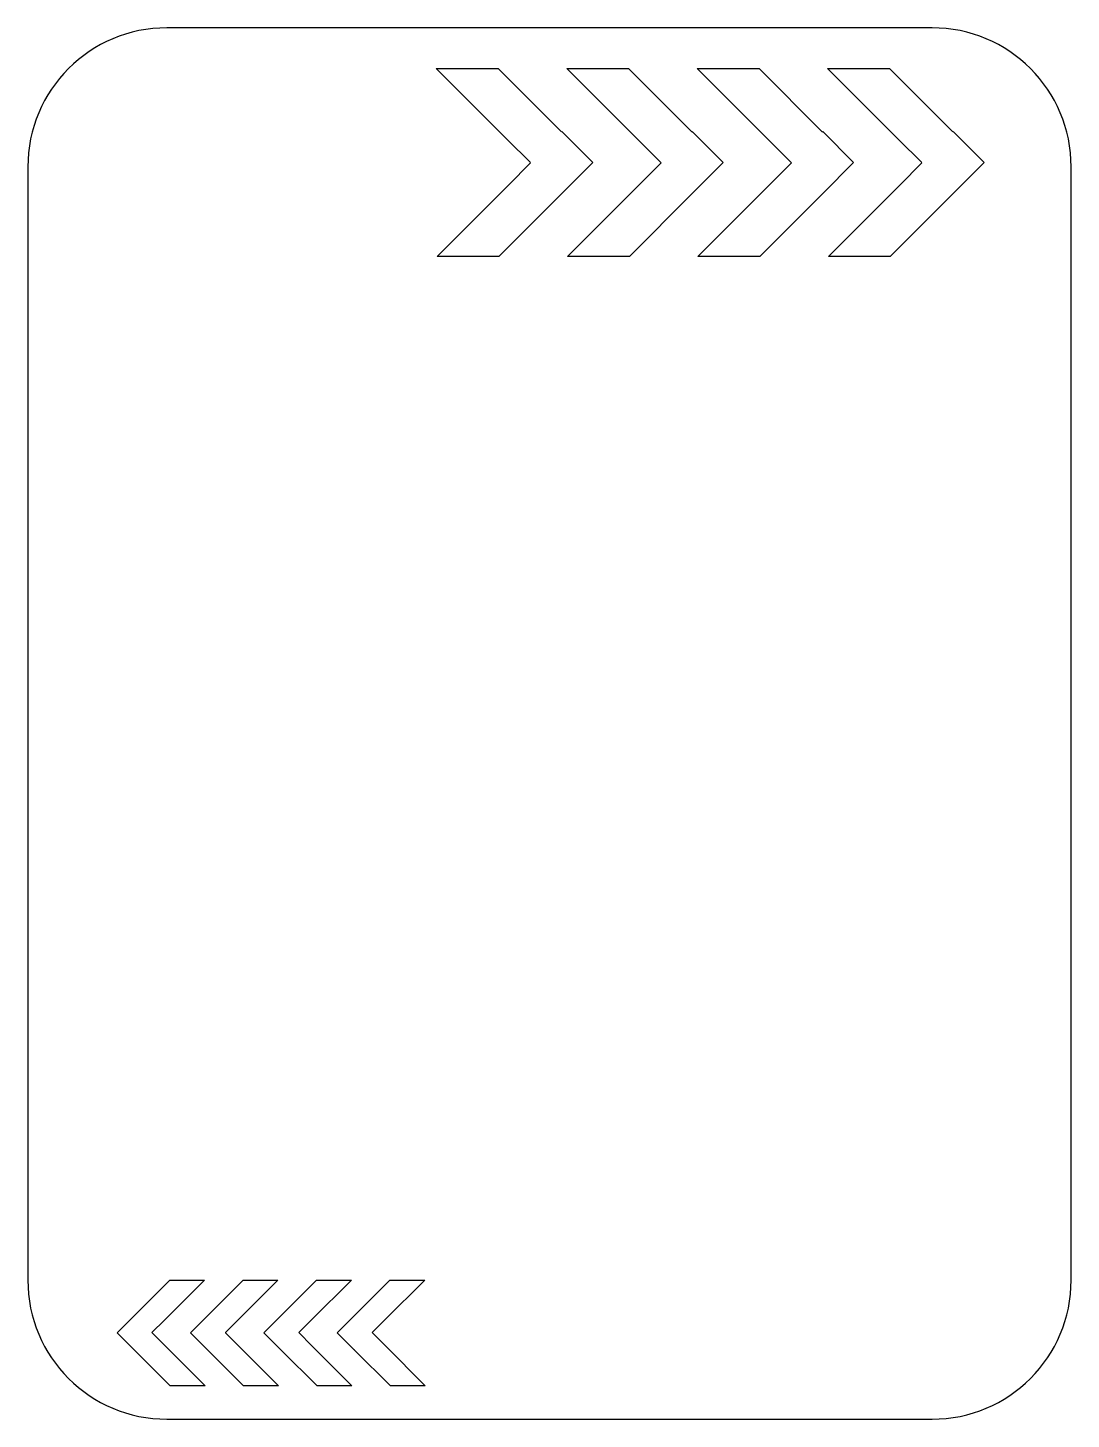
# Model space of a CAD drawing. Header units: centimetres. Extents: x -6.16 to -0.45, y 0.95 to 8.57.
import ezdxf

# ---------------------------------------------------------------- set-up
doc = ezdxf.new("R2010")
doc.units = ezdxf.units.CM
doc.header["$MEASUREMENT"] = 0
doc.layers.add('Camada 1', color=7, linetype='Continuous')

msp = doc.modelspace()

# ---------------------------------------------------------------- linework, layer by layer
at = {"layer": 'Camada 1'}
for points, knots in [([(-0.44979, 1.7145), (-0.44979, 1.29368), (-0.79097, 0.9525), (-1.21179, 0.9525), (-1.21179, 0.9525), (-1.21179, 0.9525), (-5.40279, 0.9525), (-5.40279, 0.9525), (-5.40279, 0.9525), (-5.82364, 0.9525), (-6.16479, 1.29368), (-6.16479, 1.7145), (-6.16479, 1.7145), (-6.16479, 1.7145), (-6.16479, 7.8105), (-6.16479, 7.8105), (-6.16479, 7.8105), (-6.16479, 8.23135), (-5.82364, 8.5725), (-5.40279, 8.5725), (-5.40279, 8.5725), (-5.40279, 8.5725), (-1.21179, 8.5725), (-1.21179, 8.5725), (-1.21179, 8.5725), (-0.79097, 8.5725), (-0.44979, 8.23135), (-0.44979, 7.8105), (-0.44979, 7.8105), (-0.44979, 7.8105), (-0.44979, 1.7145), (-0.44979, 1.7145)], [0, 0, 0, 0, 0.1111111, 0.1111111, 0.1111111, 0.1111111, 0.2222222, 0.2222222, 0.2222222, 0.2222222, 0.3333333, 0.3333333, 0.3333333, 0.3333333, 0.4444444, 0.4444444, 0.4444444, 0.4444444, 0.5555556, 0.5555556, 0.5555556, 0.5555556, 0.6666667, 0.6666667, 0.6666667, 0.6666667, 0.7777778, 0.7777778, 0.7777778, 0.7777778, 1, 1, 1, 1]), ([(-3.23943, 8.0042), (-3.23943, 8.0042), (-3.24096, 8.00269), (-3.24096, 8.00269), (-3.24096, 8.00269), (-3.24096, 8.00269), (-3.24387, 8.00557), (-3.24387, 8.00557), (-3.24387, 8.00557), (-3.24387, 8.00557), (-3.58838, 8.35008), (-3.58838, 8.35008), (-3.58838, 8.35008), (-3.58838, 8.35008), (-3.9274, 8.35009), (-3.9274, 8.35009), (-3.9274, 8.35009), (-3.9274, 8.35009), (-3.53648, 7.95912), (-3.53648, 7.95912), (-3.53648, 7.95912), (-3.53648, 7.95912), (-3.41345, 7.83606), (-3.41345, 7.83606), (-3.41345, 7.83606), (-3.41345, 7.83606), (-3.41054, 7.83318), (-3.41054, 7.83318), (-3.41054, 7.83318), (-3.41054, 7.83318), (-3.53206, 7.71158), (-3.53206, 7.71158), (-3.53206, 7.71158), (-3.53206, 7.71158), (-3.92301, 7.32066), (-3.92301, 7.32066), (-3.92301, 7.32066), (-3.92301, 7.32066), (-3.58399, 7.32065), (-3.58399, 7.32065), (-3.58399, 7.32065), (-3.58399, 7.32065), (-3.23948, 7.66514), (-3.23948, 7.66514), (-3.23948, 7.66514), (-3.23948, 7.66514), (-3.06999, 7.83469), (-3.06999, 7.83469), (-3.06999, 7.83469), (-3.06999, 7.83469), (-3.23943, 8.0042), (-3.23943, 8.0042)], [0, 0, 0, 0, 0.0714286, 0.0714286, 0.0714286, 0.0714286, 0.1428571, 0.1428571, 0.1428571, 0.1428571, 0.2142857, 0.2142857, 0.2142857, 0.2142857, 0.2857143, 0.2857143, 0.2857143, 0.2857143, 0.3571429, 0.3571429, 0.3571429, 0.3571429, 0.4285714, 0.4285714, 0.4285714, 0.4285714, 0.5, 0.5, 0.5, 0.5, 0.5714286, 0.5714286, 0.5714286, 0.5714286, 0.6428571, 0.6428571, 0.6428571, 0.6428571, 0.7142857, 0.7142857, 0.7142857, 0.7142857, 0.7857143, 0.7857143, 0.7857143, 0.7857143, 0.8571429, 0.8571429, 0.8571429, 0.8571429, 1, 1, 1, 1]), ([(-2.52505, 8.0042), (-2.52505, 8.0042), (-2.52658, 8.00269), (-2.52658, 8.00269), (-2.52658, 8.00269), (-2.52658, 8.00269), (-2.52949, 8.00557), (-2.52949, 8.00557), (-2.52949, 8.00557), (-2.52949, 8.00557), (-2.874, 8.35008), (-2.874, 8.35008), (-2.874, 8.35008), (-2.874, 8.35008), (-3.21302, 8.35009), (-3.21302, 8.35009), (-3.21302, 8.35009), (-3.21302, 8.35009), (-2.8221, 7.95912), (-2.8221, 7.95912), (-2.8221, 7.95912), (-2.8221, 7.95912), (-2.69907, 7.83606), (-2.69907, 7.83606), (-2.69907, 7.83606), (-2.69907, 7.83606), (-2.69616, 7.83318), (-2.69616, 7.83318), (-2.69616, 7.83318), (-2.69616, 7.83318), (-2.81768, 7.71158), (-2.81768, 7.71158), (-2.81768, 7.71158), (-2.81768, 7.71158), (-3.20863, 7.32066), (-3.20863, 7.32066), (-3.20863, 7.32066), (-3.20863, 7.32066), (-2.86962, 7.32065), (-2.86962, 7.32065), (-2.86962, 7.32065), (-2.86962, 7.32065), (-2.52511, 7.66514), (-2.52511, 7.66514), (-2.52511, 7.66514), (-2.52511, 7.66514), (-2.35562, 7.83469), (-2.35562, 7.83469), (-2.35562, 7.83469), (-2.35562, 7.83469), (-2.52505, 8.0042), (-2.52505, 8.0042)], [0, 0, 0, 0, 0.0714286, 0.0714286, 0.0714286, 0.0714286, 0.1428571, 0.1428571, 0.1428571, 0.1428571, 0.2142857, 0.2142857, 0.2142857, 0.2142857, 0.2857143, 0.2857143, 0.2857143, 0.2857143, 0.3571429, 0.3571429, 0.3571429, 0.3571429, 0.4285714, 0.4285714, 0.4285714, 0.4285714, 0.5, 0.5, 0.5, 0.5, 0.5714286, 0.5714286, 0.5714286, 0.5714286, 0.6428571, 0.6428571, 0.6428571, 0.6428571, 0.7142857, 0.7142857, 0.7142857, 0.7142857, 0.7857143, 0.7857143, 0.7857143, 0.7857143, 0.8571429, 0.8571429, 0.8571429, 0.8571429, 1, 1, 1, 1]), ([(-1.81068, 8.0042), (-1.81068, 8.0042), (-1.81221, 8.00269), (-1.81221, 8.00269), (-1.81221, 8.00269), (-1.81221, 8.00269), (-1.81512, 8.00557), (-1.81512, 8.00557), (-1.81512, 8.00557), (-1.81512, 8.00557), (-2.15963, 8.35008), (-2.15963, 8.35008), (-2.15963, 8.35008), (-2.15963, 8.35008), (-2.49865, 8.35009), (-2.49865, 8.35009), (-2.49865, 8.35009), (-2.49865, 8.35009), (-2.10773, 7.95912), (-2.10773, 7.95912), (-2.10773, 7.95912), (-2.10773, 7.95912), (-1.9847, 7.83606), (-1.9847, 7.83606), (-1.9847, 7.83606), (-1.9847, 7.83606), (-1.98179, 7.83318), (-1.98179, 7.83318), (-1.98179, 7.83318), (-1.98179, 7.83318), (-2.10331, 7.71158), (-2.10331, 7.71158), (-2.10331, 7.71158), (-2.10331, 7.71158), (-2.49426, 7.32066), (-2.49426, 7.32066), (-2.49426, 7.32066), (-2.49426, 7.32066), (-2.15524, 7.32065), (-2.15524, 7.32065), (-2.15524, 7.32065), (-2.15524, 7.32065), (-1.81073, 7.66514), (-1.81073, 7.66514), (-1.81073, 7.66514), (-1.81073, 7.66514), (-1.64124, 7.83469), (-1.64124, 7.83469), (-1.64124, 7.83469), (-1.64124, 7.83469), (-1.81068, 8.0042), (-1.81068, 8.0042)], [0, 0, 0, 0, 0.0714286, 0.0714286, 0.0714286, 0.0714286, 0.1428571, 0.1428571, 0.1428571, 0.1428571, 0.2142857, 0.2142857, 0.2142857, 0.2142857, 0.2857143, 0.2857143, 0.2857143, 0.2857143, 0.3571429, 0.3571429, 0.3571429, 0.3571429, 0.4285714, 0.4285714, 0.4285714, 0.4285714, 0.5, 0.5, 0.5, 0.5, 0.5714286, 0.5714286, 0.5714286, 0.5714286, 0.6428571, 0.6428571, 0.6428571, 0.6428571, 0.7142857, 0.7142857, 0.7142857, 0.7142857, 0.7857143, 0.7857143, 0.7857143, 0.7857143, 0.8571429, 0.8571429, 0.8571429, 0.8571429, 1, 1, 1, 1]), ([(-1.0963, 8.0042), (-1.0963, 8.0042), (-1.09783, 8.00269), (-1.09783, 8.00269), (-1.09783, 8.00269), (-1.09783, 8.00269), (-1.10074, 8.00557), (-1.10074, 8.00557), (-1.10074, 8.00557), (-1.10074, 8.00557), (-1.44525, 8.35008), (-1.44525, 8.35008), (-1.44525, 8.35008), (-1.44525, 8.35008), (-1.78427, 8.35009), (-1.78427, 8.35009), (-1.78427, 8.35009), (-1.78427, 8.35009), (-1.39335, 7.95912), (-1.39335, 7.95912), (-1.39335, 7.95912), (-1.39335, 7.95912), (-1.27032, 7.83606), (-1.27032, 7.83606), (-1.27032, 7.83606), (-1.27032, 7.83606), (-1.26741, 7.83318), (-1.26741, 7.83318), (-1.26741, 7.83318), (-1.26741, 7.83318), (-1.38893, 7.71158), (-1.38893, 7.71158), (-1.38893, 7.71158), (-1.38893, 7.71158), (-1.77988, 7.32066), (-1.77988, 7.32066), (-1.77988, 7.32066), (-1.77988, 7.32066), (-1.44087, 7.32065), (-1.44087, 7.32065), (-1.44087, 7.32065), (-1.44087, 7.32065), (-1.09636, 7.66514), (-1.09636, 7.66514), (-1.09636, 7.66514), (-1.09636, 7.66514), (-0.92687, 7.83469), (-0.92687, 7.83469), (-0.92687, 7.83469), (-0.92687, 7.83469), (-1.0963, 8.0042), (-1.0963, 8.0042)], [0, 0, 0, 0, 0.0714286, 0.0714286, 0.0714286, 0.0714286, 0.1428571, 0.1428571, 0.1428571, 0.1428571, 0.2142857, 0.2142857, 0.2142857, 0.2142857, 0.2857143, 0.2857143, 0.2857143, 0.2857143, 0.3571429, 0.3571429, 0.3571429, 0.3571429, 0.4285714, 0.4285714, 0.4285714, 0.4285714, 0.5, 0.5, 0.5, 0.5, 0.5714286, 0.5714286, 0.5714286, 0.5714286, 0.6428571, 0.6428571, 0.6428571, 0.6428571, 0.7142857, 0.7142857, 0.7142857, 0.7142857, 0.7857143, 0.7857143, 0.7857143, 0.7857143, 0.8571429, 0.8571429, 0.8571429, 0.8571429, 1, 1, 1, 1]), ([(-5.58083, 1.33017), (-5.58083, 1.33017), (-5.57998, 1.33102), (-5.57998, 1.33102), (-5.57998, 1.33102), (-5.57998, 1.33102), (-5.57831, 1.32938), (-5.57831, 1.32938), (-5.57831, 1.32938), (-5.57831, 1.32938), (-5.38453, 1.13557), (-5.38453, 1.13557), (-5.38453, 1.13557), (-5.38453, 1.13557), (-5.19385, 1.13557), (-5.19385, 1.13557), (-5.19385, 1.13557), (-5.19385, 1.13557), (-5.41377, 1.35552), (-5.41377, 1.35552), (-5.41377, 1.35552), (-5.41377, 1.35552), (-5.48299, 1.42476), (-5.48299, 1.42476), (-5.48299, 1.42476), (-5.48299, 1.42476), (-5.48463, 1.4264), (-5.48463, 1.4264), (-5.48463, 1.4264), (-5.48463, 1.4264), (-5.41626, 1.49479), (-5.41626, 1.49479), (-5.41626, 1.49479), (-5.41626, 1.49479), (-5.19631, 1.71471), (-5.19631, 1.71471), (-5.19631, 1.71471), (-5.19631, 1.71471), (-5.38705, 1.71471), (-5.38705, 1.71471), (-5.38705, 1.71471), (-5.38705, 1.71471), (-5.58083, 1.52093), (-5.58083, 1.52093), (-5.58083, 1.52093), (-5.58083, 1.52093), (-5.67619, 1.42557), (-5.67619, 1.42557), (-5.67619, 1.42557), (-5.67619, 1.42557), (-5.58083, 1.33017), (-5.58083, 1.33017)], [0, 0, 0, 0, 0.0714286, 0.0714286, 0.0714286, 0.0714286, 0.1428571, 0.1428571, 0.1428571, 0.1428571, 0.2142857, 0.2142857, 0.2142857, 0.2142857, 0.2857143, 0.2857143, 0.2857143, 0.2857143, 0.3571429, 0.3571429, 0.3571429, 0.3571429, 0.4285714, 0.4285714, 0.4285714, 0.4285714, 0.5, 0.5, 0.5, 0.5, 0.5714286, 0.5714286, 0.5714286, 0.5714286, 0.6428571, 0.6428571, 0.6428571, 0.6428571, 0.7142857, 0.7142857, 0.7142857, 0.7142857, 0.7857143, 0.7857143, 0.7857143, 0.7857143, 0.8571429, 0.8571429, 0.8571429, 0.8571429, 1, 1, 1, 1]), ([(-5.17898, 1.33017), (-5.17898, 1.33017), (-5.17813, 1.33102), (-5.17813, 1.33102), (-5.17813, 1.33102), (-5.17813, 1.33102), (-5.17646, 1.32938), (-5.17646, 1.32938), (-5.17646, 1.32938), (-5.17646, 1.32938), (-4.98268, 1.13557), (-4.98268, 1.13557), (-4.98268, 1.13557), (-4.98268, 1.13557), (-4.79197, 1.13557), (-4.79197, 1.13557), (-4.79197, 1.13557), (-4.79197, 1.13557), (-5.01192, 1.35552), (-5.01192, 1.35552), (-5.01192, 1.35552), (-5.01192, 1.35552), (-5.08114, 1.42476), (-5.08114, 1.42476), (-5.08114, 1.42476), (-5.08114, 1.42476), (-5.08278, 1.4264), (-5.08278, 1.4264), (-5.08278, 1.4264), (-5.08278, 1.4264), (-5.01441, 1.49479), (-5.01441, 1.49479), (-5.01441, 1.49479), (-5.01441, 1.49479), (-4.79449, 1.71471), (-4.79449, 1.71471), (-4.79449, 1.71471), (-4.79449, 1.71471), (-4.9852, 1.71471), (-4.9852, 1.71471), (-4.9852, 1.71471), (-4.9852, 1.71471), (-5.17898, 1.52093), (-5.17898, 1.52093), (-5.17898, 1.52093), (-5.17898, 1.52093), (-5.27434, 1.42557), (-5.27434, 1.42557), (-5.27434, 1.42557), (-5.27434, 1.42557), (-5.17898, 1.33017), (-5.17898, 1.33017)], [0, 0, 0, 0, 0.0714286, 0.0714286, 0.0714286, 0.0714286, 0.1428571, 0.1428571, 0.1428571, 0.1428571, 0.2142857, 0.2142857, 0.2142857, 0.2142857, 0.2857143, 0.2857143, 0.2857143, 0.2857143, 0.3571429, 0.3571429, 0.3571429, 0.3571429, 0.4285714, 0.4285714, 0.4285714, 0.4285714, 0.5, 0.5, 0.5, 0.5, 0.5714286, 0.5714286, 0.5714286, 0.5714286, 0.6428571, 0.6428571, 0.6428571, 0.6428571, 0.7142857, 0.7142857, 0.7142857, 0.7142857, 0.7857143, 0.7857143, 0.7857143, 0.7857143, 0.8571429, 0.8571429, 0.8571429, 0.8571429, 1, 1, 1, 1]), ([(-4.7771, 1.33017), (-4.7771, 1.33017), (-4.77625, 1.33102), (-4.77625, 1.33102), (-4.77625, 1.33102), (-4.77625, 1.33102), (-4.77458, 1.32938), (-4.77458, 1.32938), (-4.77458, 1.32938), (-4.77458, 1.32938), (-4.5808, 1.13557), (-4.5808, 1.13557), (-4.5808, 1.13557), (-4.5808, 1.13557), (-4.3901, 1.13557), (-4.3901, 1.13557), (-4.3901, 1.13557), (-4.3901, 1.13557), (-4.61005, 1.35552), (-4.61005, 1.35552), (-4.61005, 1.35552), (-4.61005, 1.35552), (-4.67924, 1.42476), (-4.67924, 1.42476), (-4.67924, 1.42476), (-4.67924, 1.42476), (-4.68091, 1.4264), (-4.68091, 1.4264), (-4.68091, 1.4264), (-4.68091, 1.4264), (-4.61254, 1.49479), (-4.61254, 1.49479), (-4.61254, 1.49479), (-4.61254, 1.49479), (-4.39262, 1.71471), (-4.39262, 1.71471), (-4.39262, 1.71471), (-4.39262, 1.71471), (-4.58332, 1.71471), (-4.58332, 1.71471), (-4.58332, 1.71471), (-4.58332, 1.71471), (-4.7771, 1.52093), (-4.7771, 1.52093), (-4.7771, 1.52093), (-4.7771, 1.52093), (-4.87246, 1.42557), (-4.87246, 1.42557), (-4.87246, 1.42557), (-4.87246, 1.42557), (-4.7771, 1.33017), (-4.7771, 1.33017)], [0, 0, 0, 0, 0.0714286, 0.0714286, 0.0714286, 0.0714286, 0.1428571, 0.1428571, 0.1428571, 0.1428571, 0.2142857, 0.2142857, 0.2142857, 0.2142857, 0.2857143, 0.2857143, 0.2857143, 0.2857143, 0.3571429, 0.3571429, 0.3571429, 0.3571429, 0.4285714, 0.4285714, 0.4285714, 0.4285714, 0.5, 0.5, 0.5, 0.5, 0.5714286, 0.5714286, 0.5714286, 0.5714286, 0.6428571, 0.6428571, 0.6428571, 0.6428571, 0.7142857, 0.7142857, 0.7142857, 0.7142857, 0.7857143, 0.7857143, 0.7857143, 0.7857143, 0.8571429, 0.8571429, 0.8571429, 0.8571429, 1, 1, 1, 1]), ([(-4.37526, 1.33017), (-4.37526, 1.33017), (-4.37441, 1.33102), (-4.37441, 1.33102), (-4.37441, 1.33102), (-4.37441, 1.33102), (-4.37274, 1.32938), (-4.37274, 1.32938), (-4.37274, 1.32938), (-4.37274, 1.32938), (-4.17896, 1.13557), (-4.17896, 1.13557), (-4.17896, 1.13557), (-4.17896, 1.13557), (-3.98828, 1.13557), (-3.98828, 1.13557), (-3.98828, 1.13557), (-3.98828, 1.13557), (-4.2082, 1.35552), (-4.2082, 1.35552), (-4.2082, 1.35552), (-4.2082, 1.35552), (-4.27739, 1.42476), (-4.27739, 1.42476), (-4.27739, 1.42476), (-4.27739, 1.42476), (-4.27906, 1.4264), (-4.27906, 1.4264), (-4.27906, 1.4264), (-4.27906, 1.4264), (-4.21069, 1.49479), (-4.21069, 1.49479), (-4.21069, 1.49479), (-4.21069, 1.49479), (-3.99077, 1.71471), (-3.99077, 1.71471), (-3.99077, 1.71471), (-3.99077, 1.71471), (-4.18147, 1.71471), (-4.18147, 1.71471), (-4.18147, 1.71471), (-4.18147, 1.71471), (-4.37525, 1.52093), (-4.37525, 1.52093), (-4.37525, 1.52093), (-4.37525, 1.52093), (-4.47061, 1.42557), (-4.47061, 1.42557), (-4.47061, 1.42557), (-4.47061, 1.42557), (-4.37526, 1.33017), (-4.37526, 1.33017)], [0, 0, 0, 0, 0.0714286, 0.0714286, 0.0714286, 0.0714286, 0.1428571, 0.1428571, 0.1428571, 0.1428571, 0.2142857, 0.2142857, 0.2142857, 0.2142857, 0.2857143, 0.2857143, 0.2857143, 0.2857143, 0.3571429, 0.3571429, 0.3571429, 0.3571429, 0.4285714, 0.4285714, 0.4285714, 0.4285714, 0.5, 0.5, 0.5, 0.5, 0.5714286, 0.5714286, 0.5714286, 0.5714286, 0.6428571, 0.6428571, 0.6428571, 0.6428571, 0.7142857, 0.7142857, 0.7142857, 0.7142857, 0.7857143, 0.7857143, 0.7857143, 0.7857143, 0.8571429, 0.8571429, 0.8571429, 0.8571429, 1, 1, 1, 1])]:
    msp.add_open_spline(points, degree=3, knots=knots, dxfattribs=at)

doc.saveas('drawing.dxf')
